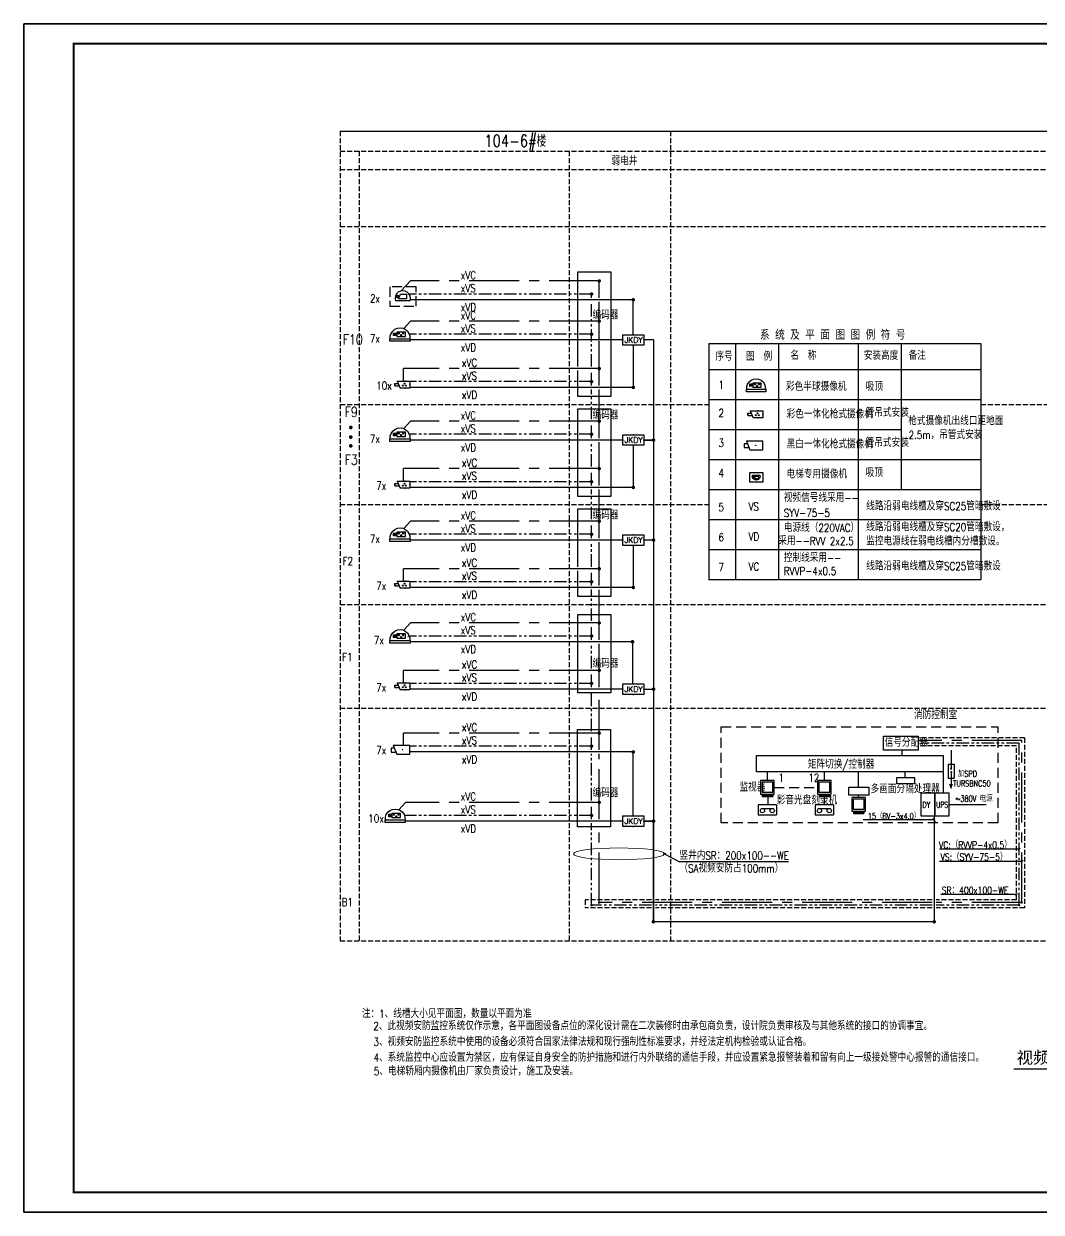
# Model space of a CAD drawing. Extents: x -54686 to 596156, y -555137 to 71395.
# Drawn here: x -54686 to -3835, y -189740 to -130340 of the extents above; entities that cross this region are included whole.
import ezdxf
from ezdxf.enums import TextEntityAlignment as Align

# ---------------------------------------------------------------- set-up
doc = ezdxf.new("R2010")
doc.units = 0
doc.header["$LTSCALE"] = 1000
for name, pattern in [('ah-pole_200$0$CENTER2', [28.575, 19.05, -3.175, 3.175, -3.175]), ('CENTER', [2, 1.25, -0.25, 0.25, -0.25]), ('DASH', [0.35, 0.25, -0.1]), ('DASHED', [0.75, 0.5, -0.25]), ('PHANTOM2', [1.25, 0.625, -0.125, 0.125, -0.125, 0.125, -0.125])]:
    doc.linetypes.add(name, pattern=pattern)
doc.layers.get('0').update_dxf_attribs({"linetype": 'CONTINUOUS'})
for name, color, linetype in [('0-弱电', 7, 'CONTINUOUS'), ('1CX', 252, 'CONTINUOUS'), ('A', 3, 'CONTINUOUS'), ('ah-pole_200$0$A-FLOR-8', 252, 'ah-pole_200$0$CENTER2'), ('DIM-系统', 3, 'CONTINUOUS'), ('E-ANNO-TABS', 252, 'CONTINUOUS'), ('E-ANNO-TABT', 252, 'CONTINUOUS'), ('E-EQUIP-通讯', 3, 'CONTINUOUS'), ('EQUIP', 3, 'CONTINUOUS'), ('EQUIP-安防', 80, 'CONTINUOUS'), ('EQUIP-电视', 3, 'CONTINUOUS'), ('EQUIP-通讯', 3, 'CONTINUOUS'), ('J', 252, 'CONTINUOUS'), ('TEL_TITLE', 6, 'CONTINUOUS'), ('TERM', 252, 'CONTINUOUS'), ('TQ', 252, 'CONTINUOUS'), ('WALL', 9, 'CONTINUOUS'), ('WIRE', 4, 'CONTINUOUS'), ('WIRE-消防', 4, 'TG_FS'), ('WIRE-通讯', 4, 'CONTINUOUS'), ('WRSOCK', 252, 'CONTINUOUS'), ('表格图框层', 7, 'CONTINUOUS')]:
    doc.layers.add(name, color=color, linetype=linetype)
doc.styles.add('_TEL_DIM', font='SIMPLEX', dxfattribs={"width": 0.8, "height": 3.5, "bigfont": 'HZTXT'})
doc.styles.add('DIM_FONT', font='SIMPLEX', dxfattribs={"width": 0.7, "bigfont": 'GBCBIG'})
doc.styles.add('MM', font='complex.shx', dxfattribs={"width": 0.8, "bigfont": 'hztxt.shx'})
doc.styles.get("Standard").update_dxf_attribs({"font": 'GBENOR', "bigfont": 'GBCBIG'})
doc.styles.add('TG_LINETYPE', font='SIMPLEX', dxfattribs={"width": 0.8, "height": 3, "bigfont": 'HZTXT'})
doc.styles.add('TQ', font='simhei.ttf')
doc.linetypes.add('TG_FS', pattern='A,2,-0.6,["FS",TG_LINETYPE,S=0.1,R=0,X=-0.5,Y=-0.15],0', length=2.6)
doc.dimstyles.get("Standard").update_dxf_attribs({"dimscale": 100, "dimtxt": 3.5, "dimasz": 1, "dimexe": 2.5, "dimexo": 3, "dimgap": 1.5, "dimtad": 1, "dimdec": 0, "dimzin": 0, "dimdsep": 46, "dimtxsty": 'Standard', "dimblk": 'ARCHTICK', "dimcen": 0.09, "dimadec": 0, "dimazin": 0, "dimtfac": 1, "dimtdec": 0, "dimtix": 1, "dimtmove": 2, "dimatfit": 3, "dimfxl": 0, "dimtolj": 1, "dimtzin": 0, "dimarcsym": 0})

# ---------------------------------------------------------------- blocks, each defined once
blk = doc.blocks.new('_LINKPT1')
blk.add_line((0, 0), (0, 0))
blk = doc.blocks.new('_Z1IZG')
for p, q in [((-0.65, 0.65), (-0.65, -0.65)), ((0.65, 0.65), (-0.65, 0.65)), ((-0.51, 0.51), (-0.51, -0.45)), ((0.51, 0.51), (-0.51, 0.51)), ((0.51, -0.45), (0.51, 0.51)), ((0.65, -0.65), (0.65, 0.65)), ((-0.65, -0.65), (0.65, -0.65)), ((-0.51, -0.45), (0.51, -0.45)), ((-0.5, -0.75), (0.5, -0.75)), ((-0.5, -0.75), (-0.5, -0.85)), ((-0.5, -0.85), (0.5, -0.85)), ((-0.2, -0.65), (-0.2, -0.75)), ((0.2, -0.65), (0.2, -0.75)), ((0.5, -0.75), (0.5, -0.85))]:
    blk.add_line(p, q)
at = {"xscale": 0.002, "yscale": 0.002, "zscale": 0.002}
for p in [(-0.65, 0), (0, 0.65), (0.65, 0), (0, -0.65)]:
    blk.add_blockref('_LINKPT1', p, dxfattribs=at)
at = {"style": 'DIM_FONT', "width": 0.8, "flags": 9}
blk.add_attdef('A', (0, 0), '', height=0.00002, dxfattribs=at)
blk = doc.blocks.new('M_I74GLL')
for p, q in [((0.65, 0.7), (-0.65, 0.7)), ((-0.65, 0.7), (-0.65, 0)), ((-0.65, 0), (0.65, 0)), ((-0.35, 0.45), (0.35, 0.45)), ((0.65, 0.7), (0.65, 0))]:
    blk.add_line(p, q)
for centre in [(-0.35, 0.3), (0.35, 0.3)]:
    blk.add_circle(centre, 0.15)
at = {"xscale": 0.002, "yscale": 0.002, "zscale": 0.002}
for p in [(-0.65, 0.35), (0, 0.7), (0, 0), (0.65, 0.35)]:
    blk.add_blockref('_LINKPT1', p, dxfattribs=at)
at = {"width": 0.8, "flags": 9}
blk.add_attdef('A', (0, 0), '', height=0.00002, dxfattribs=at)
blk = doc.blocks.new('$TelecSys$00000011')
at = {"const_width": 0.5}
blk.add_lwpolyline([(-0.25, 0, 1), (0.25, 0, 1)], format="xyb", close=True, dxfattribs=at)
blk = doc.blocks.new('$equip_U$00000310(郝)')
for p, q in [((-1.02, 0.47), (-0.69, 0.47)), ((-1.02, 0.23), (-1.02, 0.47)), ((-1.02, 0.23), (-0.58, 0.23)), ((-0.8, 0.7), (0.48, 0.7)), ((-0.8, 0.7), (-0.48, 0)), ((0.48, 0), (-0.48, 0)), ((0.48, 0.7), (0.48, 0))]:
    blk.add_line(p, q)
at = {"const_width": 0.06}
for points in [[(-0.58, 0.23), (-1.02, 0.23), (-1.02, 0.47), (-0.69, 0.47)], [(-0.64, 0.35), (-0.8, 0.7), (0.48, 0.7), (0.48, 0), (-0.48, 0), (-0.64, 0.35)]]:
    blk.add_lwpolyline(points, dxfattribs=at)
for centre in [(-0.22, 0.26), (-0.07, 0.46), (0.08, 0.26)]:
    blk.add_circle(centre, 0.05)
for p in [(-1.02, 0.35), (0, 0.7), (0, 0), (0.48, 0.35)]:
    blk.add_point(p)
for points in [[(-0.25, 0.3), (-0.2, 0.3), (-0.27, 0.28), (-0.18, 0.28)], [(-0.27, 0.28), (-0.18, 0.28), (-0.27, 0.26), (-0.17, 0.26)], [(-0.27, 0.23), (-0.18, 0.23), (-0.27, 0.26), (-0.17, 0.26)], [(-0.25, 0.22), (-0.2, 0.22), (-0.27, 0.23), (-0.18, 0.23)], [(-0.22, 0.31), (-0.22, 0.31), (-0.25, 0.3), (-0.2, 0.3)], [(-0.22, 0.21), (-0.22, 0.21), (-0.25, 0.22), (-0.2, 0.22)], [(-0.1, 0.5), (-0.05, 0.5), (-0.12, 0.48), (-0.03, 0.48)], [(-0.12, 0.48), (-0.03, 0.48), (-0.12, 0.46), (-0.02, 0.46)], [(-0.12, 0.43), (-0.03, 0.43), (-0.12, 0.46), (-0.02, 0.46)], [(-0.1, 0.42), (-0.05, 0.42), (-0.12, 0.43), (-0.03, 0.43)], [(-0.07, 0.51), (-0.07, 0.51), (-0.1, 0.5), (-0.05, 0.5)], [(-0.07, 0.41), (-0.07, 0.41), (-0.1, 0.42), (-0.05, 0.42)], [(0.05, 0.3), (0.1, 0.3), (0.03, 0.28), (0.12, 0.28)], [(0.03, 0.28), (0.12, 0.28), (0.03, 0.26), (0.13, 0.26)], [(0.03, 0.23), (0.12, 0.23), (0.03, 0.26), (0.13, 0.26)], [(0.05, 0.22), (0.1, 0.22), (0.03, 0.23), (0.12, 0.23)], [(0.08, 0.31), (0.08, 0.31), (0.05, 0.3), (0.1, 0.3)], [(0.08, 0.21), (0.08, 0.21), (0.05, 0.22), (0.1, 0.22)]]:
    blk.add_solid(points)
at = {"color": 7, "style": '_TEL_DIM', "flags": 1}
blk.add_attdef('A', text='', height=0.000025, dxfattribs=at).set_placement((0, 0), align=Align.MIDDLE_CENTER)
blk = doc.blocks.new('S333')
at = {"layer": 'A', "linetype": 'Continuous'}
for p, q in [((862, 486), (-227, 486)), ((624, 322), (0, 322)), ((0, 322), (0, 0)), ((486, 0), (0, 0)), ((624, 322), (486, 0)), ((555, 161), (764, 281)), ((764, 40), (555, 161)), ((764, 281), (764, 40))]:
    blk.add_line(p, q, dxfattribs=at)
blk.add_arc((317, 315), 571, 162.54119, 17.45881, dxfattribs=at)
blk = doc.blocks.new('J_4')
at = {"layer": 'A'}
for p, q in [((0, 3), (11.46, 3)), ((0, -3), (0, 3)), ((11.46, 3), (8.97, -3)), ((10.7, 1.16), (12.95, 1.16)), ((12.95, 1.16), (12.95, -1.57)), ((8.97, -3), (0, -3)), ((12.95, -1.57), (9.56, -1.57))]:
    blk.add_line(p, q, dxfattribs=at)
at = {"layer": 'A', "const_width": 0.25}
blk.add_lwpolyline([(4.89, 0.11, 1), (5.14, 0.11, 1)], format="xyb", close=True, dxfattribs=at)
blk = doc.blocks.new('$equip$00001957')
for p, q in [((0.75, 0.3), (-0.75, 0.3)), ((-0.75, 0.3), (-0.75, -0.3)), ((0.75, -0.3), (0.75, 0.3)), ((-0.75, -0.3), (0.75, -0.3))]:
    blk.add_line(p, q)
for p in [(-0.75, 0), (0, 0.3), (0.75, 0), (0, -0.3)]:
    blk.add_point(p)
at = {"color": 7, "style": '_TEL_DIM'}
blk.add_attdef('$TEXT$', text='', height=0.4, dxfattribs=at).set_placement((-0.018, 0.002), align=Align.MIDDLE_CENTER)
at = {"color": 7, "style": '_TEL_DIM', "flags": 1}
blk.add_attdef('A', text='', height=0.00002, dxfattribs=at).set_placement((0, 0), align=Align.MIDDLE_CENTER)
blk = doc.blocks.new('A$C6DFF56AD')
at = {"layer": 'EQUIP-安防'}
for p, q in [((163, 909), (1367, 908)), ((163, 755), (163, 909)), ((1367, 754), (163, 755)), ((1367, 908), (1367, 754)), ((448, 621), (448, 365)), ((962, 620), (448, 621)), ((448, 365), (962, 364)), ((538, 424), (580, 467)), ((583, 388), (538, 433)), ((560, 392), (541, 410)), ((542, 409), (595, 462)), ((597, 394), (543, 448)), ((550, 398), (606, 454)), ((608, 403), (553, 458)), ((563, 390), (614, 441)), ((615, 416), (566, 465)), ((580, 388), (616, 424)), ((616, 435), (585, 466)), ((668, 554), (710, 596)), ((713, 518), (668, 563)), ((690, 521), (671, 540)), ((672, 539), (725, 592)), ((728, 523), (673, 577)), ((681, 527), (736, 583)), ((738, 532), (683, 588)), ((693, 520), (744, 571)), ((745, 545), (696, 595)), ((710, 517), (746, 554)), ((746, 564), (715, 595)), ((798, 424), (840, 467)), ((843, 388), (798, 433)), ((802, 409), (855, 462)), ((820, 392), (802, 410)), ((858, 394), (803, 448)), ((811, 398), (866, 454)), ((868, 403), (813, 458)), ((823, 390), (874, 441)), ((875, 416), (826, 465)), ((840, 388), (876, 424)), ((876, 435), (845, 466)), ((962, 364), (962, 620)), ((962, 419), (962, 572)), ((962, 572), (1148, 572)), ((962, 495), (1148, 495)), ((1148, 459), (962, 459)), ((1148, 419), (962, 419)), ((1148, 572), (1148, 419))]:
    blk.add_line(p, q, dxfattribs=at)
at = {"layer": 'EQUIP-安防', "extrusion": (0, 0, -1)}
for centre, major_axis, start_param, end_param in [((765, 693), (415, 415), 0.681903, 4.032126), ((577, 427), (-27.8, 27.8), 5.497787, 11.780972), ((707, 557), (27.9, 27.9), 3.926991, 10.210176), ((837, 427), (-27.8, 27.8), 5.497787, 11.780972)]:
    blk.add_ellipse(centre, major_axis=major_axis, ratio=1, start_param=start_param, end_param=end_param, dxfattribs=at)
blk = doc.blocks.new('A$C002A0602')
at = {"layer": 'A', "linetype": 'ByBlock', "elevation": 0}
blk.add_lwpolyline([(653, 0), (0, 0), (0, 477), (653, 477)], close=True, dxfattribs=at)
at = {"layer": 'A', "linetype": 'ByBlock', "xscale": -0.3360000029206276, "yscale": 0.3359999996609986, "zscale": 0.336}
blk.add_blockref('S333', (427, 180), dxfattribs=at)
blk = doc.blocks.new('A$C0199260F')
at = {"layer": 'TEL_TITLE'}
blk.add_lwpolyline([(-84100, 59400), (0, 59400), (0, 0), (-84100, 0)], close=True, dxfattribs=at)
blk = doc.blocks.new('SDG AETH AE5H')
at = {"layer": 'DIM-系统'}
blk.add_lwpolyline([(-54686, 13482), (29414, 13482), (29414, -45918), (-54686, -45918)], close=True, dxfattribs=at)

msp = doc.modelspace()

# ---------------------------------------------------------------- linework, layer by layer
at = {"const_width": 92.8, "elevation": 0}
for points in [[(-38390, -150518, 1), (-38297, -150518, 1)], [(-38390, -150998, 1), (-38297, -150998, 1)], [(-38390, -151438, 1), (-38297, -151438, 1)]]:
    msp.add_lwpolyline(points, format="xyb", close=True, dxfattribs=at)
at = {"layer": '0-弱电', "color": 7, "lineweight": 0}
msp.add_ellipse((-24938, -171827), major_axis=(2273, 0), ratio=0.130399, dxfattribs=at)
at = {"layer": '1CX', "linetype": 'DASHED'}
for p, q in [((-19835, -170282), (-19835, -165482)), ((-19835, -165482), (-5995, -165482)), ((-5995, -170282), (-5995, -165482)), ((-5995, -170282), (-19835, -170282))]:
    msp.add_line(p, q, dxfattribs=at)
at = {"layer": 'A', "linetype": 'ByBlock', "elevation": 0}
msp.add_lwpolyline([(-17743, -153243), (-18397, -153243), (-18397, -152766), (-17743, -152766)], close=True, dxfattribs=at)
at = {"layer": 'ah-pole_200$0$A-FLOR-8', "color": 9, "linetype": 'DASH'}
for p, q in [((-38867, -135702), (-38867, -176176)), ((-22365, -135702), (-22365, -176176)), ((-38867, -136702), (11211, -136702)), ((-37928, -136702), (-37928, -176176)), ((-27421, -136702), (-27421, -176176)), ((-38867, -137626), (11211, -137626)), ((-38867, -140468), (11211, -140468)), ((-38867, -149367), (-20447, -149367)), ((-6859, -149367), (11211, -149367)), ((-38867, -154367), (-20447, -154367)), ((-6859, -154367), (11211, -154367)), ((-38867, -159367), (11211, -159367)), ((-38867, -164544), (11211, -164544)), ((-38867, -176176), (11211, -176176)), ((-48195, -188740), (17164, -188740))]:
    msp.add_line(p, q, dxfattribs=at)
at = {"layer": 'ah-pole_200$0$A-FLOR-8', "color": 9, "linetype": 'ByBlock'}
msp.add_line((-38867, -135702), (11211, -135702), dxfattribs=at)
at = {"layer": 'E-ANNO-TABS', "color": 7, "linetype": 'CENTER', "ltscale": 2}
for p, q in [((-35817, -143686), (-35359, -143194)), ((-25927, -143194), (-35359, -143194)), ((-25927, -144038), (-25927, -143194)), ((-25927, -146094), (-25927, -144230)), ((-35699, -145571), (-35359, -145205)), ((-25927, -145205), (-35359, -145205)), ((-25927, -148415), (-25927, -146189)), ((-25927, -148415), (-25927, -146245)), ((-25927, -147574), (-35708, -147574)), ((-35708, -148200), (-35708, -147574)), ((-25927, -151046), (-25927, -148615)), ((-35699, -150572), (-35359, -150206)), ((-25927, -150206), (-35359, -150206)), ((-25927, -153415), (-25927, -151246)), ((-25927, -152575), (-35708, -152575)), ((-35708, -153200), (-35708, -152575)), ((-25927, -156046), (-25927, -153615)), ((-35699, -155571), (-35359, -155205)), ((-25927, -155205), (-35359, -155205)), ((-25927, -158415), (-25927, -156246)), ((-25927, -157575), (-35708, -157575)), ((-35708, -158200), (-35708, -157575)), ((-25927, -161128), (-25927, -158615)), ((-35699, -160654), (-35359, -160288)), ((-25927, -160288), (-35359, -160288)), ((-25927, -163497), (-25927, -161328)), ((-25927, -162657), (-35708, -162657)), ((-35708, -163282), (-35708, -162657)), ((-25927, -166634), (-25927, -163697)), ((-25927, -165794), (-35708, -165794)), ((-35708, -166419), (-35708, -165794)), ((-4807, -166161), (-9979, -166161)), ((-4807, -174263), (-4807, -166161)), ((-25927, -170095), (-25927, -166834)), ((-35942, -169621), (-35601, -169255)), ((-25927, -169255), (-35601, -169255)), ((-25927, -174263), (-25927, -170295)), ((-9284, -174263), (-25927, -174263)), ((-4807, -174263), (-9084, -174263))]:
    msp.add_line(p, q, dxfattribs=at)
at = {"layer": 'EQUIP'}
for p, q in [((-9188, -170136), (-12736, -170136)), ((-9256, -170063), (-9126, -170203))]:
    msp.add_line(p, q, dxfattribs=at)
msp.add_lwpolyline([(-11055, -168328), (-11055, -168018), (-10176, -168018), (-10176, -168328)], close=True, dxfattribs=at)
at = {"layer": 'J'}
for p, q in [((-20447, -146317), (-20447, -158123)), ((-20447, -146317), (-6859, -146317)), ((-19115, -146317), (-19115, -158123)), ((-16968, -146317), (-16968, -158123)), ((-12987, -146317), (-12987, -158123)), ((-10840, -146317), (-10840, -153623)), ((-6859, -146317), (-6859, -158123)), ((-20447, -147623), (-6859, -147623)), ((-20447, -149123), (-6859, -149123)), ((-20447, -150623), (-10840, -150623)), ((-20447, -152123), (-6859, -152123)), ((-20459, -153623), (-6859, -153623)), ((-20459, -153623), (-12987, -153623)), ((-20459, -155123), (-6859, -155123)), ((-20459, -156623), (-6859, -156623)), ((-20459, -158123), (-6859, -158123))]:
    msp.add_line(p, q, dxfattribs=at)
at = {"layer": 'TEL_TITLE'}
msp.add_lwpolyline([(-54686, -189740), (29414, -189740), (29414, -130340), (-54686, -130340)], close=True, dxfattribs=at)
at = {"layer": 'TEL_TITLE', "const_width": 100}
msp.add_lwpolyline([(-52186, -188740), (28414, -188740), (28414, -131340), (-52186, -131340)], close=True, dxfattribs=at)
at = {"layer": 'WALL', "color": 7, "const_width": 54.5}
msp.add_lwpolyline([(-5214, -182581), (2755, -182581)], dxfattribs=at)
at = {"layer": 'WIRE', "color": 7, "linetype": 'PHANTOM2'}
for p, q in [((-26310, -143847), (-35430, -143847)), ((-26310, -144034), (-26310, -143847)), ((-26310, -147474), (-26310, -144243)), ((-26310, -145858), (-35419, -145858)), ((-26310, -147474), (-26310, -146245)), ((-26310, -148415), (-26310, -147674)), ((-26310, -148415), (-26310, -147674)), ((-26310, -148227), (-35397, -148227)), ((-26310, -150106), (-26310, -148615)), ((-26310, -150858), (-35419, -150858)), ((-26310, -151046), (-26310, -150306)), ((-26310, -152475), (-26310, -151246)), ((-26310, -153227), (-35397, -153227)), ((-26310, -153415), (-26310, -152675)), ((-26310, -155105), (-26310, -153615)), ((-26310, -156046), (-26310, -155305)), ((-26310, -155858), (-35419, -155858)), ((-26310, -157475), (-26310, -156246)), ((-26310, -158415), (-26310, -157675)), ((-26310, -158227), (-35397, -158227)), ((-26310, -160188), (-26310, -158615)), ((-26310, -160940), (-35359, -160940)), ((-26310, -161128), (-26310, -160388)), ((-26310, -162557), (-26310, -161328)), ((-26310, -163309), (-35397, -163309)), ((-26310, -163497), (-26310, -162757)), ((-26310, -165694), (-26310, -163697)), ((-26310, -166634), (-26310, -165894)), ((-4938, -166292), (-9979, -166292)), ((-4938, -174394), (-4938, -166292)), ((-26310, -166446), (-35397, -166446)), ((-26310, -169155), (-26310, -166834)), ((-26310, -170095), (-26310, -169355)), ((-26310, -169907), (-35601, -169907)), ((-26310, -174394), (-26310, -170295)), ((-23310, -174394), (-26310, -174394)), ((-9284, -174394), (-23110, -174394)), ((-4938, -174394), (-9084, -174394))]:
    msp.add_line(p, q, dxfattribs=at)
at = {"layer": 'WIRE', "color": 7}
for p, q in [((-24223, -144134), (-35375, -144134)), ((-24223, -145883), (-24223, -144134)), ((-24748, -146145), (-35375, -146145)), ((-24223, -146408), (-24223, -148515)), ((-23210, -146145), (-23698, -146145)), ((-24223, -148515), (-35413, -148515)), ((-24748, -151146), (-35375, -151146)), ((-24223, -151408), (-24223, -153515)), ((-23210, -151146), (-23698, -151146)), ((-24223, -153515), (-35413, -153515)), ((-24748, -156146), (-35375, -156146)), ((-23210, -156146), (-23698, -156146)), ((-24223, -156408), (-24223, -158515)), ((-24223, -158515), (-35413, -158515)), ((-24261, -161228), (-35375, -161228)), ((-24261, -161228), (-24261, -163335)), ((-24748, -163597), (-35413, -163597)), ((-24223, -166734), (-35413, -166734)), ((-24223, -169933), (-24223, -166734)), ((-10796, -166641), (-10796, -166912)), ((-17516, -168168), (-17516, -167733)), ((-14674, -168168), (-14674, -167733)), ((-12963, -168499), (-12963, -167733)), ((-10641, -168018), (-10641, -167733)), ((-17504, -168953), (-17504, -169386)), ((-14679, -168953), (-14679, -169386)), ((-12960, -169016), (-12960, -168897)), ((-8460, -169368), (-6594, -169368)), ((-24748, -170195), (-35618, -170195)), ((-9184, -175223), (-23210, -175223))]:
    msp.add_line(p, q, dxfattribs=at)
at = {"layer": 'WIRE', "color": 7, "linetype": 'DASH'}
for p, q in [((-4676, -166030), (-9979, -166030)), ((-4676, -166030), (-4676, -174526)), ((-5069, -166423), (-9979, -166423)), ((-5069, -174132), (-5069, -166423)), ((-23310, -174132), (-26625, -174132)), ((-26625, -174132), (-26625, -174526)), ((-23310, -174526), (-26625, -174526)), ((-9284, -174132), (-23110, -174132)), ((-9284, -174526), (-23110, -174526)), ((-5069, -174132), (-9084, -174132)), ((-4676, -174526), (-9084, -174526))]:
    msp.add_line(p, q, dxfattribs=at)
at = {"layer": 'WIRE', "color": 7, "linetype": 'DASHED'}
msp.add_line((-17175, -168509), (-15015, -168509), dxfattribs=at)
at = {"layer": 'WIRE', "color": 7}
for points in [[(-26995, -147474), (-26995, -142744), (-25340, -142744), (-25340, -148963), (-26995, -148963), (-26995, -147674)], [(-23221, -146145), (-23221, -146145), (-23221, -175223), (-23221, -175223), (-23221, -170195), (-23693, -170195)], [(-23698, -151146), (-23210, -151146)], [(-26995, -157475), (-26995, -154580), (-25340, -154580), (-25340, -158963), (-26995, -158963), (-26995, -157675)], [(-23698, -163597), (-23210, -163597)], [(-23698, -170195), (-23210, -170195)], [(-9184, -169943), (-9184, -175223)]]:
    msp.add_lwpolyline(points, dxfattribs=at)
for points in [[(-25340, -153963), (-26995, -153963), (-26995, -149580), (-25340, -149580)], [(-25340, -163787), (-26995, -163787), (-26995, -159858), (-25340, -159858)], [(-25354, -170484), (-27009, -170484), (-27009, -165615), (-25354, -165615)]]:
    msp.add_lwpolyline(points, close=True, dxfattribs=at)
at = {"layer": 'WIRE-消防', "color": 6}
for points in [[(-35359, -160940), (-35497, -160989)], [(-35601, -169907), (-35655, -169926)]]:
    msp.add_lwpolyline(points, dxfattribs=at)
at = {"layer": 'WIRE-通讯'}
msp.add_line((-24223, -145883), (-24223, -145883), dxfattribs=at)
msp.add_lwpolyline([(-8734, -167733), (-8734, -168777)], dxfattribs=at)
at = {"layer": 'WRSOCK'}
for points in [[(-11723, -165944), (-9979, -165944), (-9979, -166641), (-11723, -166641)], [(-18059, -166912), (-8734, -166912), (-8734, -167733), (-18059, -167733)], [(-13455, -168499), (-12453, -168499), (-12453, -168897), (-13455, -168897)], [(-9841, -168777), (-9151, -168777), (-9151, -169943), (-9841, -169943)], [(-9151, -168777), (-8460, -168777), (-8460, -169943), (-9151, -169943)]]:
    msp.add_lwpolyline(points, close=True, dxfattribs=at)
at = {"layer": '表格图框层'}
for p, q in [((-8337, -166642), (-8337, -167606)), ((-8491, -167339), (-8491, -168051)), ((-8491, -167339), (-8192, -167339)), ((-8192, -167339), (-8192, -168051)), ((-8491, -168051), (-8192, -168051)), ((-8337, -167606), (-8351, -167535)), ((-8337, -167606), (-8351, -167535)), ((-8337, -167606), (-8351, -167535)), ((-8337, -167701), (-8351, -167772)), ((-8337, -167606), (-8323, -167535)), ((-8337, -167701), (-8337, -168367)), ((-8337, -167701), (-8323, -167772)), ((-8417, -168367), (-8272, -168367)), ((-8399, -168414), (-8287, -168414)), ((-8383, -168461), (-8303, -168461)), ((-8368, -168498), (-8314, -168498)), ((-8326, -168536), (-8353, -168536)), ((-8353, -168536), (-8326, -168536))]:
    msp.add_line(p, q, dxfattribs=at)

# ---------------------------------------------------------------- block references
at = {"layer": 'A', "linetype": 'ByBlock', "xscale": -0.3360000029206276, "yscale": 0.3359999996609986, "zscale": 0.336}
msp.add_blockref('S333', (-17969, -153063), dxfattribs=at)
at = {"layer": 'DIM-系统'}
msp.add_blockref('SDG AETH AE5H', (0, -143822), dxfattribs=at)
at = {"layer": 'E-EQUIP-通讯'}
for p, xscale, yscale, zscale, rotation in [((-35239, -145447), 0.8400000001399962, 0.8400000001399962, 0.8400000001399962, 180.0469885082741), ((-17476, -148003), 0.7999999829626686, 0.7999999829626686, 0.7999999829626686, 180.0469917077587), ((-35239, -150447), 0.8400000001399962, 0.8400000001399962, 0.8400000001399962, 180.0469885082741), ((-35239, -155447), 0.8400000001399962, 0.8400000001399962, 0.8400000001399962, 180.0469885082741), ((-35239, -160529), 0.8400000001399962, 0.8400000001399962, 0.8400000001399962, 180.0469885082741), ((-35481, -169497), 0.8400000001399962, 0.8400000001399962, 0.8400000001399962, 180.0469885082741)]:
    msp.add_blockref('A$C6DFF56AD', p, dxfattribs=dict(at, xscale=xscale, yscale=yscale, zscale=zscale, rotation=rotation))
at = {"layer": 'E-EQUIP-通讯', "xscale": 500, "yscale": 500, "zscale": 500}
for p in [(-35627, -148550), (-17985, -150039), (-35627, -153550), (-35627, -158550), (-35627, -163632)]:
    msp.add_blockref('$equip_U$00000310(郝)', p, dxfattribs=at)
at = {"layer": 'EQUIP'}
for name, p, xscale, yscale, zscale in [('_Z1IZG', (-17516, -168509), 525, 525, 525), ('_Z1IZG', (-14674, -168509), 525, 525, 525), ('_Z1IZG', (-12960, -169358), 525, 525, 525), ('M_I74GLL', (-17523, -169876), 700, 700, 700), ('M_I74GLL', (-14674, -169876), 700, 700, 700)]:
    msp.add_blockref(name, p, dxfattribs=dict(at, xscale=xscale, yscale=yscale, zscale=zscale))
at = {"layer": 'EQUIP-电视', "linetype": 'DASH', "xscale": -2, "yscale": 2, "zscale": 2, "rotation": 180}
msp.add_blockref('A$C002A0602', (-36388, -143493), dxfattribs=at)
at = {"layer": 'EQUIP-通讯'}
ref = msp.add_blockref('$equip$00001957', (-24223, -146145), dxfattribs=dict(at, xscale=-700, yscale=875, zscale=875))
ref.add_attrib('$TEXT$', 'JKDY', dxfattribs={"layer": '0', "color": 7, "height": 280, "style": '_TEL_DIM'}).set_placement((-24207, -146144), align=Align.MIDDLE_CENTER)
ref = msp.add_blockref('$equip$00001957', (-24223, -151146), dxfattribs=dict(at, xscale=-700, yscale=875, zscale=875))
ref.add_attrib('$TEXT$', 'JKDY', dxfattribs={"layer": '0', "color": 7, "height": 280, "style": '_TEL_DIM'}).set_placement((-24207, -151145), align=Align.MIDDLE_CENTER)
at = {"layer": 'EQUIP-通讯', "ltscale": 10, "xscale": 72.00000011994749, "yscale": -72, "zscale": 72.00000011994749, "rotation": 179.9997405476757}
for p in [(-17748, -151412), (-35397, -166635)]:
    msp.add_blockref('J_4', p, dxfattribs=at)
at = {"layer": 'EQUIP-通讯'}
ref = msp.add_blockref('$equip$00001957', (-24223, -156146), dxfattribs=dict(at, xscale=-700, yscale=875, zscale=875))
ref.add_attrib('$TEXT$', 'JKDY', dxfattribs={"layer": '0', "color": 7, "height": 280, "style": '_TEL_DIM'}).set_placement((-24207, -156145), align=Align.MIDDLE_CENTER)
ref = msp.add_blockref('$equip$00001957', (-24223, -163597), dxfattribs=dict(at, xscale=-700, yscale=875, zscale=875))
ref.add_attrib('$TEXT$', 'JKDY', dxfattribs={"layer": '0', "color": 7, "height": 280, "style": '_TEL_DIM'}).set_placement((-24207, -163596), align=Align.MIDDLE_CENTER)
ref = msp.add_blockref('$equip$00001957', (-24223, -170195), dxfattribs=dict(at, xscale=-700, yscale=875, zscale=875))
ref.add_attrib('$TEXT$', 'JKDY', dxfattribs={"layer": '0', "color": 7, "height": 280, "style": '_TEL_DIM'}).set_placement((-24207, -170194), align=Align.MIDDLE_CENTER)
at = {"layer": 'TEL_TITLE'}
msp.add_blockref('A$C0199260F', (29414, -189740), dxfattribs=at)
at = {"layer": 'TERM', "color": 7}
for p, xscale, yscale, zscale in [((-25927, -143194), -175, 175, 175), ((-26310, -143847), -175, 175, 175), ((-24223, -144134), -175, 175, 175), ((-25927, -145205), -175, 175, 175), ((-26310, -145858), -175, 175, 175), ((-25927, -147574), -175, 175, 175), ((-26310, -148227), -175, 175, 175), ((-24223, -148515), -175, 175, 175), ((-25927, -150206), -175, 175, 175), ((-26310, -150858), -175, 175, 175), ((-23210, -151146), -175, 175, 175), ((-25927, -152575), -175, 175, 175), ((-26310, -153227), -175, 175, 175), ((-24223, -153515), -175, 175, 175), ((-25927, -155205), -175, 175, 175), ((-26310, -155858), -175, 175, 175), ((-23210, -156146), -175, 175, 175), ((-25927, -157575), -175, 175, 175), ((-26310, -158227), -175, 175, 175), ((-24223, -158515), -175, 175, 175), ((-25927, -160288), -175, 175, 175), ((-26310, -160940), -175, 175, 175), ((-24261, -161228), -175, 175, 175), ((-25927, -162657), -175, 175, 175), ((-26310, -163309), -175, 175, 175), ((-23210, -163597), -175, 175, 175), ((-25927, -165794), -175, 175, 175), ((-26310, -166446), -175, 175, 175), ((-24223, -166734), -175, 175, 175), ((-25927, -169255), -175, 175, 175), ((-26310, -169907), -175, 175, 175), ((-23210, -170195), -175, 175, 175), ((-26310, -174394), 122.5, 122.5, 122.5), ((-25927, -174263), 122.5, 122.5, 122.5), ((-4938, -174394), 112, 112, 112), ((-4807, -174263), 112, 112, 112), ((-23221, -175223), 175, 175, 175), ((-9184, -175223), 175, 175, 175)]:
    msp.add_blockref('$TelecSys$00000011', p, dxfattribs=dict(at, xscale=xscale, yscale=yscale, zscale=zscale))

# ---------------------------------------------------------------- texts
at = {"color": 7, "style": '_TEL_DIM', "flags": 1}
for p in [(-18087, -148730), (-18070, -151628)]:
    msp.add_attdef('REMARK', text='', height=0.01, dxfattribs=at).set_placement(p, align=Align.MIDDLE_CENTER)
at = {"layer": '0-弱电', "color": 7, "style": 'MM', "width": 0.8}
for s, height, p in [('104-6#楼', 600, (-31664, -136494)), ('弱电井', 400, (-25314, -137405, 0)), ('F10', 500, (-38738, -146371)), ('F9', 500, (-38645, -149992)), ('F3', 500, (-38645, -152378))]:
    msp.add_text(s, height=height, dxfattribs=at).set_placement(p)
at = {"layer": 'E-ANNO-TABT', "color": 7, "style": 'MM'}
for s, height, width, p in [('xVC', 400, 0.8, (-32848, -143103)), ('xVS', 400, 0.8, (-32848, -143756)), ('2x', 400, 0.8, (-37382, -144267)), ('xVD', 400, 0.8, (-32848, -144708)), ('xVC', 400, 0.8, (-32848, -145114)), ('编码器', 400, 0.8, (-26262, -145104)), ('xVS', 400, 0.8, (-32848, -145767)), ('7x', 400, 0.8, (-37382, -146278)), ('系 统 及 平 面 图 图 例 符 号', 500, 0.8, (-17889, -146133)), ('xVD', 400, 0.8, (-32848, -146719)), (' 名  称', 400, 0.8, (-16593, -147130)), ('安装高度', 400, 0.8, (-12704, -147130)), ('备注', 400, 0.8, (-10466, -147130)), ('xVC', 400, 0.8, (-32792, -147483)), ('序号', 400, 0.8, (-20119, -147172)), ('图  例', 400, 0.8, (-18585, -147172)), ('xVS', 400, 0.8, (-32792, -148136)), ('10x', 400, 0.8, (-37073, -148626)), ('1', 400, 0.8, (-19964, -148586)), ('彩色半球摄像机', 400, 0.8, (-16590, -148681)), ('吸顶', 400, 0.8, (-12609, -148681)), ('xVD', 400, 0.8, (-32792, -149088)), ('编码器', 400, 0.8, (-26262, -150104)), ('2', 400, 0.8, (-19964, -149993)), ('彩色一体化枪式摄像机', 400, 0.8, (-16564, -150059)), ('管吊式安装', 400, 0.8, (-12609, -149981)), ('xVC', 400, 0.8, (-32848, -150115)), ('枪式摄像机出线口距地面', 400, 0.8, (-10478, -150395)), ('xVS', 400, 0.8, (-32848, -150767)), ('2.5m，吊管式安装', 400, 0.8, (-10463, -151090)), ('7x', 400, 0.8, (-37382, -151278)), ('xVD', 400, 0.8, (-32848, -151720)), ('3', 400, 0.8, (-19964, -151493)), ('黑白一体化枪式摄像机', 400, 0.8, (-16564, -151559)), ('管吊式安装', 400, 0.8, (-12609, -151481)), ('xVC', 400, 0.8, (-32792, -152484)), ('4', 400, 0.8, (-19964, -152993)), ('电梯专用摄像机', 400, 0.8, (-16564, -153059)), ('吸顶', 400, 0.8, (-12609, -152981)), ('7x', 400, 0.8, (-37073, -153626)), ('xVS', 400, 0.8, (-32792, -153136)), ('xVD', 400, 0.8, (-32792, -154089)), ('视频信号线采用--', 400, 0.8, (-16699, -154233)), ('5', 400, 0.8, (-19964, -154705)), ('VS', 400, 0.8, (-18462, -154673)), ('线路沿弱电线槽及穿SC25管暗敷设', 400, 0.8, (-12583, -154650)), ('xVC', 400, 0.8, (-32848, -155115)), ('编码器', 400, 0.8, (-26262, -155104)), ('SYV-75-5', 400, 0.8, (-16699, -154992)), ('xVS', 400, 0.8, (-32848, -155767)), ('电源线（220VAC）', 400, 0.8, (-16699, -155733)), ('线路沿弱电线槽及穿SC20管暗敷设，', 400, 0.8, (-12583, -155696)), ('7x', 400, 0.8, (-37382, -156278)), ('6', 400, 0.8, (-19964, -156205)), ('VD', 400, 0.8, (-18462, -156173)), ('采用--RVV 2x2.5', 400, 0.8, (-16977, -156392)), ('监控电源线在弱电线槽内分槽敷设。', 400, 0.8, (-12583, -156406)), ('xVD', 400, 0.8, (-32848, -156720)), ('控制线采用--', 400, 0.8, (-16699, -157233)), ('xVC', 400, 0.8, (-32792, -157484)), ('7', 400, 0.8, (-19964, -157705)), ('VC', 400, 0.8, (-18462, -157673)), ('线路沿弱电线槽及穿SC25管暗敷设', 400, 0.8, (-12583, -157650)), ('xVS', 400, 0.8, (-32792, -158136)), ('RVVP-4x0.5 ', 400, 0.8, (-16699, -157892)), ('7x', 400, 0.8, (-37073, -158626)), ('xVD', 400, 0.8, (-32792, -159089)), ('xVC', 400, 0.8, (-32848, -160197)), ('7x', 400, 0.8, (-37190, -161340)), ('xVS', 400, 0.8, (-32848, -160849)), ('xVD', 400, 0.8, (-32848, -161802)), ('编码器', 400, 0.8, (-26261, -162524)), ('xVC', 400, 0.8, (-32792, -162566)), ('7x', 400, 0.8, (-37073, -163709)), ('xVS', 400, 0.8, (-32792, -163219)), ('xVD', 400, 0.8, (-32792, -164171)), ('消防控制室', 400, 0.8, (-10190, -165090)), ('xVC', 400, 0.8, (-32792, -165703)), ('xVS', 400, 0.8, (-32792, -166355)), ('信号分配器', 400, 0.8, (-11663, -166470)), ('7x', 400, 0.8, (-37073, -166845)), ('xVD', 400, 0.8, (-32792, -167308)), ('矩阵切换/控制器', 400, 0.8, (-15500, -167562)), ('1', 400, 0.8, (-16961, -168221)), ('12', 400, 0.8, (-15473, -168221)), (' 加SPD', 300, 0.8, (-8167, -167978)), ('编码器', 400, 0.8, (-26261, -168989)), ('监视器', 400, 0.8, (-18915, -168705)), ('多画面分隔处理器', 400, 0.8, (-12361, -168794)), ('TURSBNC50', 300, 0.8, (-8243, -168459)), ('xVC', 400, 0.8, (-32848, -169164)), ('影音光盘刻录机', 400, 0.8, (-17057, -169352)), ('DY', 300, 0.8, (-9777, -169524)), ('UPS', 300, 0.6, (-9087, -169524)), ('~380V 电源', 300, 0.8, (-8125, -169220)), ('10x', 400, 0.8, (-37471, -170262)), ('xVS', 400, 0.8, (-32848, -169817)), ('15（BV-3x4.0）', 300, 0.8, (-12505, -170091)), ('xVD', 400, 0.8, (-32848, -170769)), ('VC:（RVVP-4x0.5）', 350, 0.8, (-8944, -171555)), ('竖井内SR：200x100--WE', 400, 0.8, (-21918, -172112)), ('VS:（SYV-75-5）', 350, 0.8, (-8868, -172166)), ('（SA视频安防占100mm）', 400, 0.8, (-21918, -172754)), ('SR：400x100-WE', 350, 0.8, (-8808, -173829)), ('注：1、线槽大小见平面图，数量以平面为准', 400, 0.8, (-37788, -180025)), ('2、此视频安防监控系统仅作示意，各平面图设备点位的深化设计需在二次装修时由承包商负责，设计院负责审核及与其他系统的接口的协调事宜。', 400, 0.8, (-37215, -180634)), ('3、视频安防监控系统中使用的设备必须符合国家法律法规和现行强制性标准要求，并经法定机构检验或认证合格。', 400, 0.8, (-37206, -181425)), ('4、系统监控中心应设置为禁区，应有保证自身安全的防护措施和进行内外联络的通信手段，并应设置紧急报警装着和留有向上一级接处警中心报警的通信接口。', 400, 0.8, (-37206, -182211)), ('5、电梯轿厢内摄像机由厂家负责设计，施工及安装。', 400, 0.8, (-37189, -182894))]:
    msp.add_text(s, height=height, dxfattribs=dict(at, width=width)).set_placement(p)
at = {"layer": 'E-ANNO-TABT', "color": 7, "style": 'MM', "width": 0.8}
for s, p in [('F2', (-38490, -157399)), ('F1', (-38517, -162191)), ('B1', (-38517, -174439))]:
    msp.add_text(s, height=400, dxfattribs=at).set_placement(p, align=Align.CENTER)
at = {"layer": 'TQ', "color": 7, "style": 'TQ'}
msp.add_text('视频安防监控系统图', height=600, dxfattribs=at).set_placement((-5062, -182309))

# ---------------------------------------------------------------- leaders
for points in [[(-4938, -171592), (-8919, -171592)], [(-4793, -172203), (-8919, -172203)], [(-5069, -173865), (-8859, -173865)]]:
    msp.add_leader(points, dimstyle='Standard', override={"dimgap": 1.5, "dimtad": 0, "dimldrblk": 'Oblique', "dimfxl": 100, "dimfxlon": 1})
at = {"layer": '0-弱电', "color": 7, "lineweight": 0}
msp.add_leader([(-22665, -171827), (-21944, -172213), (-16467, -172213)], dimstyle='Standard', override={"dimtad": 0, "dimldrblk": 'Oblique'}, dxfattribs=at)

doc.saveas('drawing.dxf')
